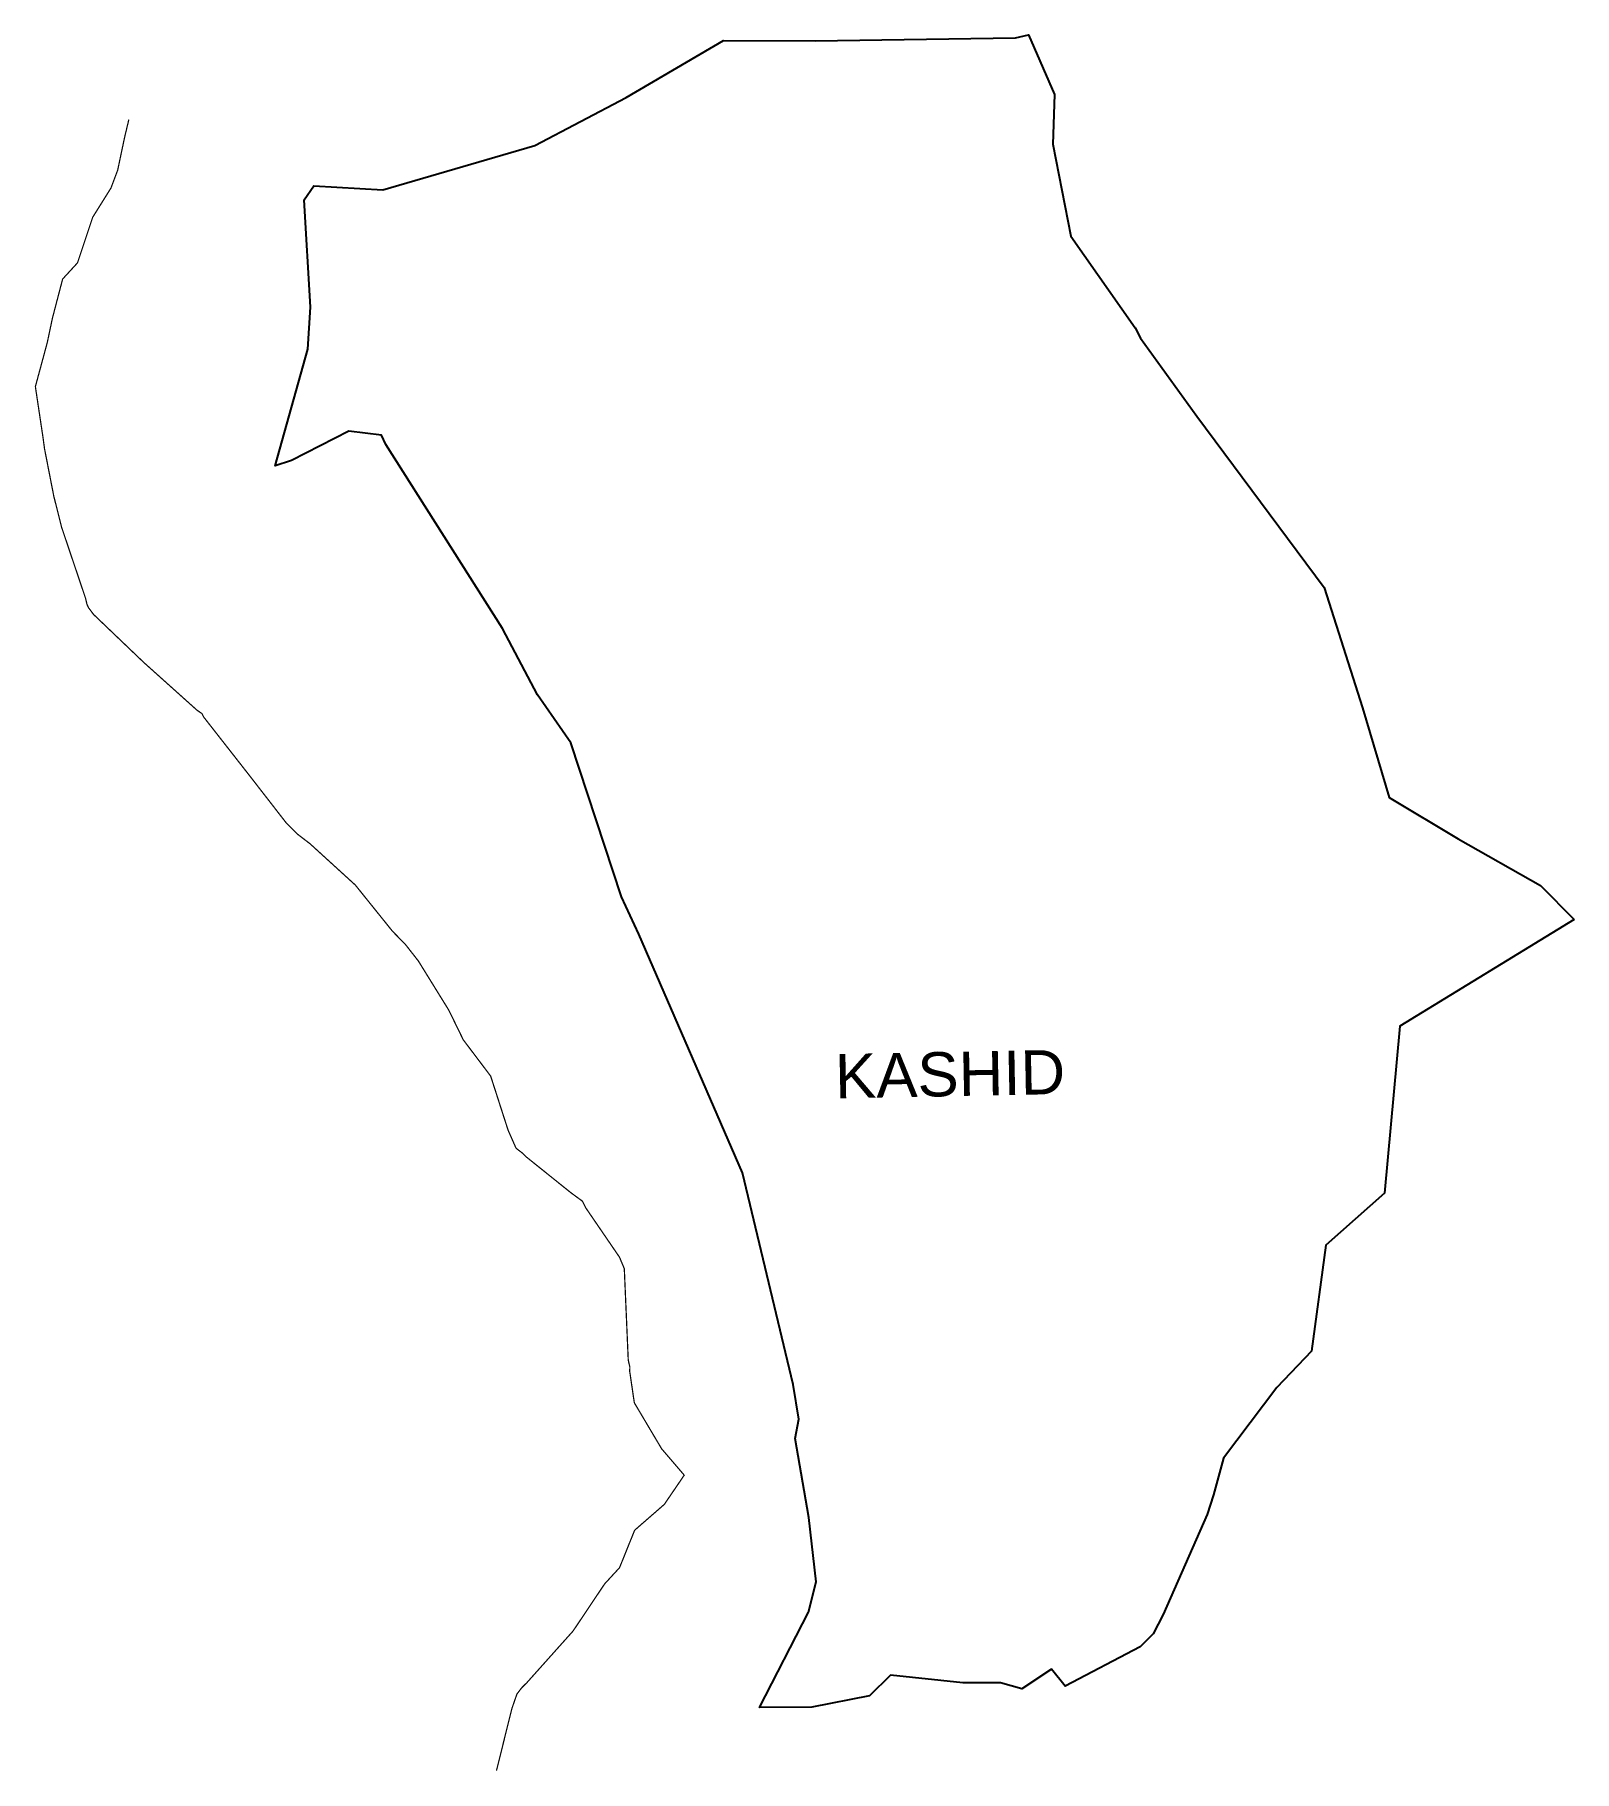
# Model space of a CAD drawing. Header units: metres. Extents: x 277102 to 280884, y 2038885 to 2043152.
import ezdxf

# ---------------------------------------------------------------- set-up
doc = ezdxf.new("R2010")
doc.units = ezdxf.units.M
for name, color, linetype in [('LOW TIDE LINE', 5, 'Continuous'), ('village', 3, 'Continuous'), ('VILLAGE NAME', 250, 'Continuous')]:
    doc.layers.add(name, color=color, linetype=linetype)
doc.styles.get("Standard").update_dxf_attribs({"font": 'calibri.ttf'})

msp = doc.modelspace()

# ---------------------------------------------------------------- linework, layer by layer
at = {"layer": 'LOW TIDE LINE', "lineweight": 18}
msp.add_lwpolyline([(278235.9, 2038887, 3.01, 3.01, 0), (278273.6, 2039039.2, 3.01, 3.01, 0), (278286.1, 2039075.2, 3.01, 3.01, 0), (278298.3, 2039091.1, 3.01, 3.01, 0), (278310.4, 2039103, 3.01, 3.01, 0), (278424.2, 2039230.3, 3.01, 3.01, 0), (278501.7, 2039346, 3.01, 3.01, 0), (278538.2, 2039385.7, 3.01, 3.01, 0), (278575.3, 2039477.7, 3.01, 3.01, 0), (278648.2, 2039541.2, 3.01, 3.01, 0), (278697.1, 2039613, 3.01, 3.01, 0), (278641.6, 2039677.8, 3.01, 3.01, 0), (278574.5, 2039790.9, 3.01, 3.01, 0), (278563.3, 2039867.3, 3.01, 3.01, 0), (278563.4, 2039879.4, 3.01, 3.01, 0), (278559.6, 2039895.5, 3.01, 3.01, 0), (278549.9, 2040120.4, 3.01, 3.01, 0), (278538.1, 2040148.6, 3.01, 3.01, 0), (278455.1, 2040270, 3.01, 3.01, 0), (278447.2, 2040286.1, 3.01, 3.01, 0), (278419.3, 2040306.5, 3.01, 3.01, 0), (278307.8, 2040396, 3.01, 3.01, 0), (278299.9, 2040404.1, 3.01, 3.01, 0), (278284, 2040416.3, 3.01, 3.01, 0), (278264.4, 2040460.7, 3.01, 3.01, 0), (278221.6, 2040593.6, 3.01, 3.01, 0), (278154.3, 2040682.7, 3.01, 3.01, 0), (278118.9, 2040755.3, 3.01, 3.01, 0), (278043.9, 2040876.5, 3.01, 3.01, 0), (278012.2, 2040917, 3.01, 3.01, 0), (277980.4, 2040949.5, 3.01, 3.01, 0), (277889.2, 2041062.9, 3.01, 3.01, 0), (277777.9, 2041164.4, 3.01, 3.01, 0), (277746, 2041188.8, 3.01, 3.01, 0), (277718.2, 2041217.2, 3.01, 3.01, 0), (277627.1, 2041334.6, 3.01, 3.01, 0), (277516.2, 2041476.3, 3.01, 3.01, 0), (277512.2, 2041484.4, 3.01, 3.01, 0), (277500.3, 2041492.5, 3.01, 3.01, 0), (277369, 2041610.3, 3.01, 3.01, 0), (277245.8, 2041728.1, 3.01, 3.01, 0), (277233.9, 2041744.2, 3.01, 3.01, 0), (277230, 2041752.3, 3.01, 3.01, 0), (277226.1, 2041768.4, 3.01, 3.01, 0), (277167.7, 2041941.7, 3.01, 3.01, 0), (277148.4, 2042018.2, 3.01, 3.01, 0), (277125.6, 2042134.9, 3.01, 3.01, 0), (277121.8, 2042163, 3.01, 3.01, 0), (277103.1, 2042287.7, 3.01, 3.01, 0), (277132.3, 2042395.8, 3.01, 3.01, 0), (277145, 2042455.9, 3.01, 3.01, 0), (277170.1, 2042552, 3.01, 3.01, 0), (277206.6, 2042591.8, 3.01, 3.01, 0), (277243.9, 2042703.8, 3.01, 3.01, 0), (277288.8, 2042775.6, 3.01, 3.01, 0), (277305.3, 2042819.6, 3.01, 3.01, 0), (277322.2, 2042899.7, 3.01, 3.01, 0), (277332.7, 2042943.8, 3.01, 3.01, 0)], format="xyseb", dxfattribs=at)
at = {"layer": 'village', "color": 3}
msp.add_polyline3d([(280883.6, 2040978.2, 0), (280455.4, 2040716.4, 0), (280417.4, 2040305.6, 0), (280273.7, 2040177.9, 0), (280238.1, 2039917.8, 0), (280152.8, 2039828.5, 0), (280021.6, 2039654.7, 0), (279997.4, 2039565.1, 0), (279981.4, 2039516.3, 0), (279874, 2039270.9, 0), (279849.1, 2039222.9, 0), (279817.2, 2039191.2, 0), (279633.3, 2039094.7, 0), (279599.2, 2039136.1, 0), (279526.6, 2039088, 0), (279474, 2039103.1, 0), (279381.4, 2039103, 0), (279204.2, 2039121.4, 0), (279152.3, 2039071.2, 0), (279010.5, 2039042.6, 0), (278881.7, 2039042.2, 0), (279002, 2039276.2, 0), (279021.1, 2039350.7, 0), (279003.4, 2039508.6, 0), (278969.9, 2039702.7, 0), (278978.9, 2039751, 0), (278965, 2039836.1, 0), (278840.4, 2040356.1, 0), (278585.6, 2040942.2, 0), (278542.9, 2041034.3, 0), (278418.5, 2041412.5, 0), (278336.8, 2041530.1, 0), (278250.4, 2041693.4, 0), (277964.2, 2042145.8, 0), (277953.6, 2042168.1, 0), (277873.3, 2042178.2, 0), (277732.6, 2042106.5, 0), (277692.2, 2042093.2, 0), (277772.6, 2042379.9, 0), (277778.6, 2042482.8, 0), (277763.8, 2042747, 0), (277787.1, 2042780.6, 0), (277957.1, 2042770.8, 0), (278329.9, 2042880.2, 0), (278554.4, 2042998.1, 0), (278793.4, 2043138, 0), (279018.9, 2043137, 0), (279510.7, 2043144.9, 0), (279542.6, 2043152.3, 0), (279607, 2043005.8, 0), (279603, 2042883.5, 0), (279647.2, 2042657, 0), (279804.6, 2042432.4, 0), (279818.3, 2042406.5, 0), (279956.2, 2042215.1, 0), (280269, 2041794.1, 0), (280363.7, 2041498.8, 0), (280428.8, 2041277.9, 0), (280598.1, 2041176.6, 0), (280800.3, 2041061.6, 0)], close=True, dxfattribs=at)

# ---------------------------------------------------------------- texts
at = {"layer": 'VILLAGE NAME', "insert": (279066.3, 2040647.5), "char_height": 108.748, "attachment_point": 1, "rotation": 1.1028}
msp.add_mtext_dynamic_manual_height_columns('{\\fArial|b0|i0|c0|p34;KASHID}', width=726.929, gutter_width=543.7, heights=[0], dxfattribs=at)

doc.saveas('drawing.dxf')
